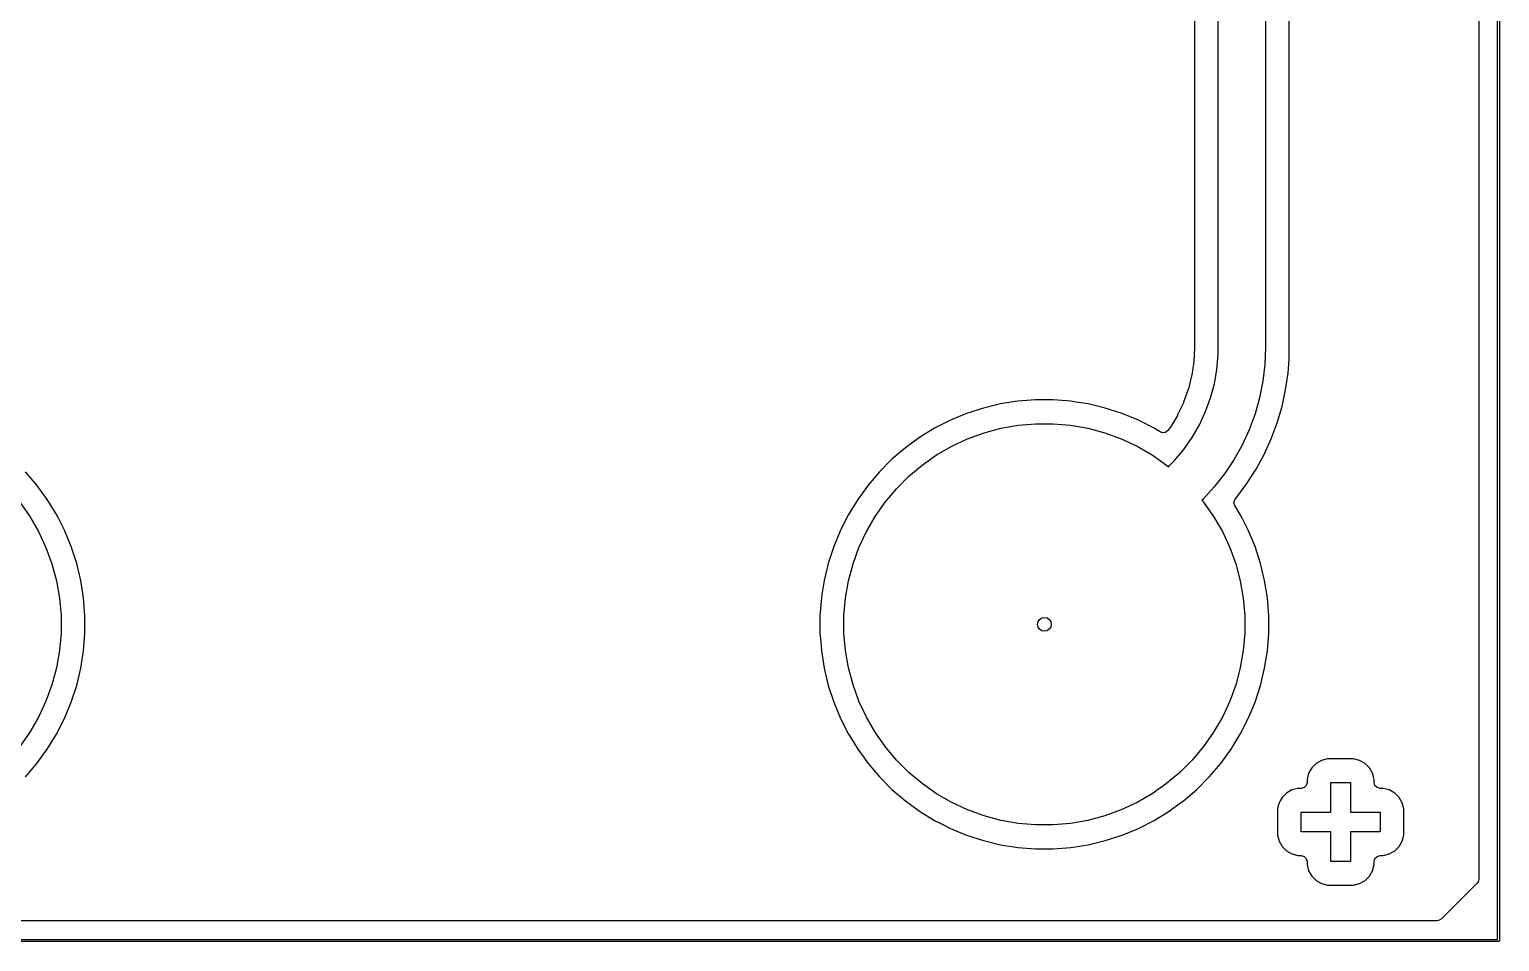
# Model space of a CAD drawing. Extents: x 70.6 to 149.6, y -117.6 to -52.5.
# Drawn here: x 112.39 to 149.61, y -117.58 to -94.5 of the extents above; entities that cross this region are included whole.
import ezdxf

# ---------------------------------------------------------------- set-up
doc = ezdxf.new("R2010")
doc.units = 0
doc.layers.add('BLACK', color=7, linetype='CONTINUOUS')

msp = doc.modelspace()

# ---------------------------------------------------------------- linework, layer by layer
at = {"layer": 'BLACK', "linetype": 'CONTINUOUS'}
for p, q in [((149.56334, -117.52617), (149.56334, -52.57617)), ((149.61334, -52.55117), (149.61334, -117.55117)), ((149.08784, -54.112388), (149.08784, -115.989952)), ((141.88784, -88.556207), (141.88784, -102.446141)), ((142.48834, -102.55117), (142.48834, -88.551176)), ((143.68834, -88.55117), (143.68834, -102.551163)), ((144.28884, -102.446132), (144.28884, -88.656193)), ((141.88766, -102.554821), (141.870731, -102.899475)), ((141.887839, -102.547511), (141.88766, -102.554821)), ((141.88784, -102.446141), (141.887839, -102.446147)), ((141.887839, -102.446147), (141.887839, -102.496232)), ((141.887839, -102.496232), (141.887839, -102.54751)), ((141.887839, -102.54751), (141.887839, -102.547511)), ((142.48834, -102.551174), (142.48834, -102.55117)), ((142.488341, -102.735791), (142.48834, -102.551174)), ((143.68834, -102.551166), (143.671609, -102.977077)), ((143.68834, -102.551163), (143.68834, -102.551166)), ((144.28884, -102.551163), (144.28884, -102.446132)), ((144.288841, -102.766487), (144.28884, -102.551163)), ((141.869297, -102.914027), (141.819209, -103.251708)), ((141.870731, -102.899475), (141.869297, -102.914027)), ((142.456162, -103.103622), (142.488341, -102.735791)), ((143.671609, -102.977077), (143.621512, -103.400362)), ((144.258124, -103.196019), (144.283276, -102.844294)), ((144.283276, -102.844294), (144.288841, -102.766487)), ((141.816357, -103.266049), (141.733406, -103.597216)), ((141.819209, -103.251708), (141.816357, -103.266049)), ((142.296484, -103.823902), (142.392047, -103.467248)), ((142.392047, -103.467248), (142.456162, -103.103622)), ((143.621512, -103.400362), (143.53836, -103.818411)), ((144.196837, -103.622303), (144.258122, -103.196038)), ((144.258122, -103.196027), (144.258124, -103.196019)), ((144.258122, -103.196038), (144.258122, -103.196027)), ((141.729161, -103.611209), (141.614155, -103.932635)), ((141.733406, -103.597216), (141.729161, -103.611209)), ((142.170201, -104.170871), (142.296484, -103.823902)), ((143.53836, -103.818411), (143.422664, -104.228648)), ((144.105299, -104.04311), (144.196837, -103.622303)), ((136.120693, -104.217666), (135.708307, -104.388482)), ((136.120715, -104.217658), (136.120693, -104.217666)), ((136.545224, -104.079727), (136.120715, -104.217658)), ((136.979275, -103.975519), (136.545224, -104.079727)), ((137.350327, -103.916751), (136.979275, -103.975519)), ((137.420154, -103.905692), (137.350327, -103.916751)), ((137.865153, -103.87067), (137.420154, -103.905692)), ((138.311527, -103.87067), (137.865153, -103.87067)), ((138.756526, -103.905692), (138.311527, -103.87067)), ((138.89618, -103.92781), (138.756526, -103.905692)), ((139.197404, -103.975519), (138.89618, -103.92781)), ((139.631455, -104.079727), (139.197404, -103.975519)), ((140.055964, -104.217658), (139.631455, -104.079727)), ((140.055986, -104.217666), (140.055964, -104.217658)), ((140.468372, -104.388482), (140.055986, -104.217666)), ((141.60856, -103.946144), (141.462595, -104.254766)), ((141.614155, -103.932635), (141.60856, -103.946144)), ((142.014157, -104.505513), (142.170201, -104.170871)), ((143.983974, -104.456315), (144.105299, -104.04311)), ((135.310592, -104.591127), (134.929988, -104.824363)), ((135.708307, -104.388482), (135.310592, -104.591127)), ((136.988827, -104.591586), (137.425267, -104.51463)), ((137.425267, -104.51463), (137.866754, -104.476005)), ((137.866754, -104.476005), (138.309926, -104.476005)), ((138.309926, -104.476005), (138.751413, -104.51463)), ((138.751413, -104.51463), (139.187853, -104.591586)), ((140.866087, -104.591127), (140.468372, -104.388482)), ((140.866095, -104.591132), (140.866087, -104.591127)), ((141.019501, -104.685139), (140.866095, -104.591132)), ((141.272076, -104.572633), (141.217031, -104.646854)), ((141.280199, -104.560475), (141.272076, -104.572633)), ((141.455702, -104.267661), (141.280199, -104.560475)), ((141.462595, -104.254766), (141.455702, -104.267661)), ((141.829542, -104.825281), (142.014157, -104.505513)), ((143.422664, -104.228648), (143.275138, -104.628543)), ((143.83348, -104.859812), (143.983974, -104.456315)), ((134.929988, -104.824363), (134.56886, -105.086736)), ((135.742657, -105.045155), (136.144308, -104.857862)), ((136.144308, -104.857862), (136.560755, -104.706288)), ((136.560755, -104.706288), (136.988827, -104.591586)), ((139.187853, -104.591586), (139.615925, -104.706288)), ((139.615925, -104.706288), (140.032372, -104.857862)), ((140.032372, -104.857862), (140.434023, -105.045155)), ((141.080325, -104.70612), (141.019501, -104.685139)), ((141.156618, -104.694802), (141.080325, -104.70612)), ((141.217031, -104.646854), (141.156618, -104.694802)), ((141.617759, -105.127742), (141.829542, -104.825281)), ((143.275138, -104.628543), (143.096691, -105.01563)), ((143.654585, -105.251544), (143.83348, -104.859812)), ((134.56885, -105.086744), (134.229439, -105.376629)), ((134.56886, -105.086736), (134.56885, -105.086744)), ((134.995832, -105.520935), (135.358858, -105.266741)), ((135.358858, -105.266741), (135.742657, -105.045155)), ((140.434023, -105.045155), (140.817822, -105.266741)), ((140.817822, -105.266741), (141.180848, -105.520935)), ((141.380421, -105.410594), (141.617759, -105.127742)), ((143.096691, -105.01563), (142.888424, -105.387523)), ((143.448199, -105.629516), (143.654585, -105.251544)), ((112.582765, -106.03168), (112.29288, -105.692269)), ((133.913799, -105.692269), (133.623914, -106.03168)), ((134.229439, -105.376629), (133.913799, -105.692269)), ((134.656342, -105.805801), (134.995832, -105.520935)), ((141.180848, -105.520935), (141.232027, -105.563879)), ((141.232027, -105.563879), (141.249858, -105.541121)), ((141.249858, -105.541121), (141.249877, -105.54114)), ((141.249877, -105.54114), (141.380421, -105.410594)), ((142.888424, -105.387523), (142.65162, -105.741929)), ((143.215376, -105.991802), (143.448199, -105.629516)), ((112.582773, -106.03169), (112.582765, -106.03168)), ((112.582775, -106.031693), (112.582773, -106.03169)), ((112.845147, -106.392818), (112.582775, -106.031693)), ((133.623906, -106.03169), (133.361533, -106.392818)), ((133.623914, -106.03168), (133.623906, -106.03169)), ((134.342971, -106.119172), (134.656342, -105.805801)), ((142.38774, -106.076664), (142.098411, -106.389663)), ((142.65162, -105.741929), (142.38774, -106.076664)), ((142.9573, -106.336555), (143.215376, -105.991802)), ((113.025184, -106.686611), (112.845147, -106.392818)), ((133.361533, -106.392818), (133.128297, -106.773422)), ((134.058105, -106.458662), (134.342971, -106.119172)), ((142.098392, -106.389643), (142.075626, -106.407478)), ((142.075626, -106.407478), (142.118575, -106.458662)), ((142.098411, -106.389663), (142.098392, -106.389643)), ((142.888921, -106.475001), (142.906926, -106.400004)), ((142.906926, -106.400004), (142.925262, -106.373528)), ((142.925262, -106.373528), (142.9573, -106.336555)), ((112.148575, -106.458662), (112.402769, -106.821688)), ((112.402769, -106.821688), (112.624355, -107.205487)), ((113.078382, -106.773422), (113.025184, -106.686611)), ((113.124809, -106.86454), (113.078382, -106.773422)), ((133.128297, -106.773422), (132.925652, -107.171137)), ((133.582325, -107.205487), (133.803911, -106.821688)), ((133.803911, -106.821688), (134.058105, -106.458662)), ((142.118575, -106.458662), (142.372769, -106.821688)), ((142.372769, -106.821688), (142.594355, -107.205487)), ((142.910827, -106.548953), (142.888921, -106.475001)), ((143.048382, -106.773422), (142.910827, -106.548953)), ((143.094809, -106.86454), (143.048382, -106.773422)), ((113.281028, -107.171138), (113.124809, -106.86454)), ((113.451848, -107.583535), (113.281028, -107.171138)), ((132.925652, -107.171137), (132.754836, -107.583523)), ((143.251028, -107.171138), (143.094809, -106.86454)), ((143.421848, -107.583535), (143.251028, -107.171138)), ((112.624355, -107.205487), (112.811648, -107.607138)), ((133.395032, -107.607138), (133.582325, -107.205487)), ((142.594355, -107.205487), (142.781648, -107.607138)), ((112.811648, -107.607138), (112.963222, -108.023585)), ((113.589785, -108.008063), (113.451848, -107.583535)), ((132.754828, -107.583545), (132.616897, -108.008054)), ((132.754836, -107.583523), (132.754828, -107.583545)), ((133.243458, -108.023585), (133.395032, -107.607138)), ((142.781648, -107.607138), (142.933222, -108.023585)), ((143.559785, -108.008063), (143.421848, -107.583535)), ((112.963222, -108.023585), (113.077924, -108.451657)), ((113.69399, -108.442104), (113.589785, -108.008063)), ((132.616897, -108.008054), (132.512689, -108.442105)), ((133.128756, -108.451657), (133.243458, -108.023585)), ((142.933222, -108.023585), (143.047924, -108.451657)), ((143.66399, -108.442104), (143.559785, -108.008063)), ((113.077924, -108.451657), (113.15488, -108.888097)), ((113.763818, -108.882984), (113.69399, -108.442104)), ((132.512689, -108.442105), (132.456026, -108.799866)), ((133.0518, -108.888097), (133.128756, -108.451657)), ((143.047924, -108.451657), (143.12488, -108.888097)), ((143.733818, -108.882984), (143.66399, -108.442104)), ((113.15488, -108.888097), (113.193505, -109.329584)), ((113.79884, -109.327983), (113.763818, -108.882984)), ((132.442862, -108.882984), (132.40784, -109.327983)), ((132.456026, -108.799866), (132.442862, -108.882984)), ((133.013175, -109.329584), (133.0518, -108.888097)), ((143.12488, -108.888097), (143.163505, -109.329584)), ((143.76884, -109.327983), (143.733818, -108.882984)), ((113.193505, -109.329584), (113.193505, -109.772756)), ((113.79884, -109.774357), (113.79884, -109.327983)), ((132.40784, -109.327983), (132.40784, -109.774357)), ((133.013175, -109.772756), (133.013175, -109.329584)), ((143.163505, -109.329584), (143.163505, -109.772756)), ((143.76884, -109.774357), (143.76884, -109.327983)), ((113.193505, -109.772756), (113.15488, -110.214243)), ((113.763818, -110.219356), (113.79884, -109.774357)), ((132.40784, -109.774357), (132.425184, -109.994733)), ((133.0518, -110.214243), (133.013175, -109.772756)), ((143.163505, -109.772756), (143.12488, -110.214243)), ((143.733818, -110.219356), (143.76884, -109.774357)), ((132.425184, -109.994733), (132.442862, -110.219354)), ((113.15488, -110.214243), (113.077924, -110.650683)), ((113.69399, -110.660236), (113.763818, -110.219356)), ((132.442862, -110.219354), (132.512689, -110.660234)), ((133.128756, -110.650683), (133.0518, -110.214243)), ((143.12488, -110.214243), (143.047924, -110.650683)), ((143.66399, -110.660236), (143.733818, -110.219356)), ((113.077924, -110.650683), (112.963222, -111.078755)), ((113.589785, -111.094277), (113.69399, -110.660236)), ((132.512689, -110.660234), (132.616897, -111.094285)), ((133.243458, -111.078755), (133.128756, -110.650683)), ((143.047924, -110.650683), (142.933222, -111.078755)), ((143.559785, -111.094277), (143.66399, -110.660236)), ((112.963222, -111.078755), (112.811648, -111.495202)), ((113.451848, -111.518805), (113.589785, -111.094277)), ((132.616897, -111.094285), (132.754828, -111.518794)), ((133.395032, -111.495202), (133.243458, -111.078755)), ((142.933222, -111.078755), (142.781648, -111.495202)), ((143.421848, -111.518805), (143.559785, -111.094277)), ((112.811648, -111.495202), (112.624355, -111.896853)), ((113.281028, -111.931202), (113.451848, -111.518805)), ((132.754828, -111.518794), (132.754836, -111.518816)), ((132.754836, -111.518816), (132.925652, -111.931202)), ((133.582325, -111.896853), (133.395032, -111.495202)), ((142.781648, -111.495202), (142.594355, -111.896853)), ((143.251028, -111.931202), (143.421848, -111.518805)), ((112.624355, -111.896853), (112.402769, -112.280652)), ((113.078378, -112.328925), (113.281028, -111.931202)), ((132.925652, -111.931202), (133.128297, -112.328917)), ((133.803911, -112.280652), (133.582325, -111.896853)), ((142.594355, -111.896853), (142.372769, -112.280652)), ((143.048378, -112.328925), (143.251028, -111.931202)), ((112.402769, -112.280652), (112.148575, -112.643678)), ((112.845147, -112.709522), (113.078378, -112.328925)), ((133.128297, -112.328917), (133.160333, -112.381195)), ((133.160333, -112.381195), (133.361533, -112.709522)), ((134.058105, -112.643678), (133.803911, -112.280652)), ((142.372769, -112.280652), (142.118575, -112.643678)), ((142.815147, -112.709522), (143.048378, -112.328925)), ((112.582775, -113.070647), (112.845147, -112.709522)), ((133.361533, -112.709522), (133.523131, -112.931943)), ((134.342971, -112.983168), (134.058105, -112.643678)), ((142.118575, -112.643678), (141.833709, -112.983168)), ((142.552775, -113.070647), (142.815147, -112.709522)), ((112.292878, -113.410073), (112.582775, -113.070647)), ((133.523131, -112.931943), (133.623906, -113.070649)), ((133.623906, -113.070649), (133.623914, -113.070659)), ((133.623914, -113.070659), (133.913799, -113.41007)), ((134.656342, -113.296539), (134.342971, -112.983168)), ((141.833709, -112.983168), (141.520338, -113.296539)), ((142.262878, -113.410073), (142.552775, -113.070647)), ((144.969623, -113.07065), (144.85782, -113.182453)), ((145.106554, -112.991594), (144.969623, -113.07065)), ((145.106556, -112.991593), (145.106554, -112.991593)), ((145.106554, -112.991593), (145.106554, -112.991594)), ((145.259283, -112.95067), (145.106556, -112.991593)), ((145.417397, -112.95067), (145.259283, -112.95067)), ((145.917397, -112.95067), (145.417397, -112.95067)), ((146.070124, -112.991593), (145.917397, -112.95067)), ((146.207056, -113.07065), (146.070124, -112.991593)), ((146.31886, -113.182454), (146.207056, -113.07065)), ((133.913799, -113.41007), (134.229439, -113.72571)), ((134.995832, -113.581405), (134.656342, -113.296539)), ((141.520338, -113.296539), (141.180848, -113.581405)), ((141.947243, -113.725708), (142.262878, -113.410073)), ((144.778764, -113.319384), (144.73784, -113.472111)), ((144.73784, -113.472111), (144.73784, -113.55167)), ((144.85782, -113.182453), (144.778764, -113.319384)), ((146.397917, -113.319386), (146.31886, -113.182454)), ((146.422216, -113.410073), (146.397917, -113.319386)), ((146.438839, -113.472111), (146.422216, -113.410073)), ((146.43884, -113.472113), (146.438839, -113.472111)), ((146.43884, -113.55167), (146.43884, -113.472113)), ((134.229439, -113.72571), (134.56885, -114.015595)), ((135.358858, -113.835599), (134.995832, -113.581405)), ((135.742657, -114.057185), (135.358858, -113.835599)), ((140.817822, -113.835599), (140.434023, -114.057185)), ((141.180848, -113.581405), (140.817822, -113.835599)), ((141.607817, -114.015605), (141.947243, -113.725708)), ((144.219623, -113.82065), (144.10782, -113.932453)), ((144.356554, -113.741594), (144.219623, -113.82065)), ((144.356556, -113.741593), (144.356554, -113.741593)), ((144.356554, -113.741593), (144.356554, -113.741594)), ((144.509283, -113.70067), (144.356556, -113.741593)), ((144.58884, -113.70067), (144.509283, -113.70067)), ((144.66334, -113.680708), (144.58884, -113.70067)), ((144.717878, -113.62617), (144.66334, -113.680708)), ((144.73784, -113.55167), (144.717878, -113.62617)), ((145.33834, -114.30117), (145.33834, -113.55117)), ((145.33834, -113.55117), (145.83834, -113.55117)), ((145.83834, -113.55117), (145.83834, -114.30117)), ((146.458802, -113.62617), (146.43884, -113.55167)), ((146.51334, -113.680708), (146.458802, -113.62617)), ((146.58784, -113.70067), (146.51334, -113.680708)), ((146.667397, -113.70067), (146.58784, -113.70067)), ((146.820124, -113.741593), (146.667397, -113.70067)), ((146.957056, -113.82065), (146.820124, -113.741593)), ((147.06886, -113.932454), (146.957056, -113.82065)), ((134.56885, -114.015595), (134.56886, -114.015603)), ((134.56886, -114.015603), (134.568863, -114.015605)), ((134.568863, -114.015605), (134.929988, -114.277977)), ((136.144308, -114.244478), (135.742657, -114.057185)), ((136.560755, -114.396052), (136.144308, -114.244478)), ((140.032372, -114.244478), (139.615925, -114.396052)), ((140.434023, -114.057185), (140.032372, -114.244478)), ((141.246692, -114.277977), (141.323585, -114.222111)), ((141.323585, -114.222111), (141.607817, -114.015605)), ((144.009771, -114.140265), (143.98784, -114.222111)), ((143.98784, -114.222111), (143.98784, -114.880228)), ((144.028763, -114.069386), (144.009771, -114.140265)), ((144.059819, -114.015595), (144.028763, -114.069386)), ((144.10782, -113.932453), (144.059819, -114.015595)), ((147.147917, -114.069386), (147.06886, -113.932454)), ((147.18884, -114.222113), (147.147917, -114.069386)), ((147.18884, -114.880227), (147.18884, -114.222113)), ((134.929988, -114.277977), (135.310585, -114.511208)), ((135.310585, -114.511208), (135.310592, -114.511212)), ((135.310592, -114.511212), (135.497146, -114.606265)), ((135.497146, -114.606265), (135.708308, -114.713858)), ((136.988827, -114.510754), (136.560755, -114.396052)), ((137.425267, -114.58771), (136.988827, -114.510754)), ((137.866754, -114.626335), (137.425267, -114.58771)), ((138.309926, -114.626335), (137.866754, -114.626335)), ((138.751413, -114.58771), (138.309926, -114.626335)), ((139.187853, -114.510754), (138.751413, -114.58771)), ((139.615925, -114.396052), (139.187853, -114.510754)), ((140.468372, -114.713858), (140.866095, -114.511208)), ((140.866095, -114.511208), (141.246692, -114.277977)), ((144.58834, -114.80117), (144.58834, -114.30117)), ((144.58834, -114.30117), (145.33834, -114.30117)), ((145.83834, -114.30117), (146.58834, -114.30117)), ((146.58834, -114.30117), (146.58834, -114.80117)), ((135.708308, -114.713858), (136.120705, -114.884678)), ((136.120705, -114.884678), (136.545233, -115.022615)), ((139.631447, -115.022615), (140.055975, -114.884678)), ((140.055975, -114.884678), (140.468372, -114.713858)), ((143.98784, -114.880228), (143.989033, -114.884681)), ((143.989033, -114.884681), (144.028763, -115.032954)), ((145.33834, -114.80117), (144.58834, -114.80117)), ((145.33834, -115.55117), (145.33834, -114.80117)), ((146.58834, -114.80117), (145.83834, -114.80117)), ((145.83834, -114.80117), (145.83834, -115.55117)), ((147.147917, -115.032954), (147.18884, -114.880227)), ((136.545233, -115.022615), (136.979274, -115.12682)), ((136.979274, -115.12682), (137.420154, -115.196648)), ((137.420154, -115.196648), (137.865153, -115.23167)), ((137.865153, -115.23167), (137.86516, -115.23167)), ((137.86516, -115.23167), (138.31152, -115.23167)), ((138.31152, -115.23167), (138.311527, -115.23167)), ((138.311527, -115.23167), (138.756526, -115.196648)), ((138.756526, -115.196648), (139.197406, -115.12682)), ((139.197406, -115.12682), (139.631447, -115.022615)), ((144.028763, -115.032954), (144.10782, -115.169886)), ((144.10782, -115.169886), (144.219624, -115.28169)), ((144.219624, -115.28169), (144.356556, -115.360747)), ((144.356556, -115.360747), (144.509283, -115.40167)), ((146.667397, -115.40167), (146.820124, -115.360747)), ((146.820124, -115.360747), (146.957056, -115.28169)), ((146.957056, -115.28169), (147.06886, -115.169886)), ((147.06886, -115.169886), (147.147917, -115.032954)), ((144.509283, -115.40167), (144.58884, -115.40167)), ((144.58884, -115.40167), (144.66334, -115.421632)), ((144.66334, -115.421632), (144.717878, -115.47617)), ((144.717878, -115.47617), (144.73784, -115.55067)), ((144.73784, -115.55067), (144.73784, -115.630227)), ((144.73784, -115.630227), (144.778763, -115.782954)), ((145.83834, -115.55117), (145.33834, -115.55117)), ((146.397917, -115.782954), (146.43884, -115.630227)), ((146.43884, -115.55067), (146.458802, -115.47617)), ((146.43884, -115.630227), (146.43884, -115.55067)), ((146.458802, -115.47617), (146.51334, -115.421632)), ((146.51334, -115.421632), (146.58784, -115.40167)), ((146.58784, -115.40167), (146.667397, -115.40167)), ((144.778763, -115.782954), (144.85782, -115.919886)), ((144.85782, -115.919886), (144.969624, -116.03169)), ((144.969624, -116.03169), (145.106556, -116.110747)), ((145.106556, -116.110747), (145.259283, -116.15167)), ((145.917397, -116.15167), (146.070124, -116.110747)), ((146.070124, -116.110747), (146.207056, -116.03169)), ((146.207056, -116.03169), (146.31886, -115.919886)), ((146.31886, -115.919886), (146.397917, -115.782954)), ((149.044199, -116.095311), (148.132481, -117.007029)), ((149.067878, -116.064452), (149.044199, -116.095311)), ((149.08784, -115.989952), (149.067878, -116.064452)), ((145.259283, -116.15167), (145.917397, -116.15167)), ((148.027122, -117.05067), (72.149558, -117.05067)), ((148.065686, -117.045593), (148.027122, -117.05067)), ((148.132481, -117.007029), (148.065686, -117.045593)), ((149.58834, -117.57617), (70.58834, -117.57617)), ((70.61334, -117.52617), (149.56334, -117.52617)), ((149.597907, -117.574267), (149.58834, -117.57617)), ((149.611437, -117.560737), (149.597907, -117.574267)), ((149.61334, -117.55117), (149.611437, -117.560737))]:
    msp.add_line(p, q, dxfattribs=at)
at = {"layer": 'BLACK'}
msp.add_circle((138.08834, -109.55117), 0.175, dxfattribs=at)
msp.add_circle((138.08834, -109.55117), 0.175, dxfattribs=at)
at = {"layer": 'WHITE'}
msp.add_circle((138.08834, -109.55117), 0.175, dxfattribs=at)

doc.saveas('drawing.dxf')
